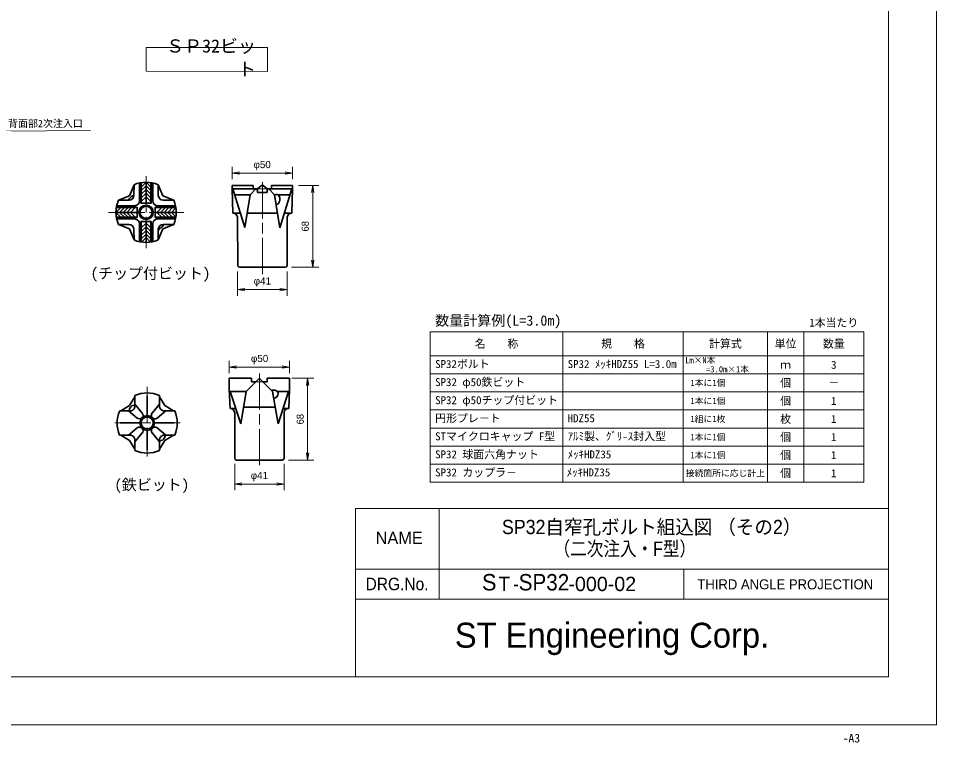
# Model space of a CAD drawing. Units: millimetres at full size, sheet at 1:2.5. Extents: x 6248 to 7928, y -9 to 1194.
# Drawn here: x 7165 to 7928, y -9 to 592 of the extents above; entities that cross this region are included whole.
import ezdxf
from ezdxf.enums import TextEntityAlignment as Align

# ---------------------------------------------------------------- set-up
doc = ezdxf.new("R2010")
doc.units = ezdxf.units.MM
doc.header["$LTSCALE"] = 2.5
doc.linetypes.add('CHAIN', pattern=[18.5, 12, -1.5, 3.5, -1.5])
doc.linetypes.add('DASHED_SPACED', pattern=[12, 6, -6])
for name, color, linetype, lineweight in [('0_2', 7, 'Continuous', 13), ('6寸法線', 4, 'Continuous', 15), ('7 枠・タイトル', 7, 'Continuous', 13), ('7枠', 7, 'Continuous', 13), ('中心線', 1, 'CHAIN', 15), ('外形線', 7, 'Continuous', 35), ('枠', 7, 'Continuous', 13), ('細い実線', 3, 'Continuous', 20), ('隠れ線', 2, 'DASHED_SPACED', 13)]:
    doc.layers.add(name, color=color, linetype=linetype, lineweight=lineweight)
doc.layers.add('DEFPOINTS_10', color=7, linetype='Continuous')
doc.styles.add('Arial', font='')
doc.styles.add('ＭＳ ゴシック', font='')
doc.styles.add('ＭＳ Ｐゴシック', font='')
doc.styles.get('Arial').set_extended_font_data('Arial')
doc.styles.get('ＭＳ ゴシック').set_extended_font_data('MS Gothic')
doc.styles.get('ＭＳ Ｐゴシック').set_extended_font_data('MS PGothic')

# ---------------------------------------------------------------- blocks, each defined once
blk = doc.blocks.new('open_arrow')
at = {"color": 0, "linetype": 'Continuous', "lineweight": -2}
blk.add_lwpolyline([(7.5, 1.25), (0, 0), (7.5, -1.25)], dxfattribs=at)

msp = doc.modelspace()

# ---------------------------------------------------------------- linework, layer by layer
at = {"layer": '0_2'}
for p, q in [((7282.462, 270.478), (7282.453, 279.183)), ((7276.418, 264.617), (7282.464, 271.906)), ((7280.63, 260.409), (7287.912, 266.464)), ((7286.484, 266.46), (7295.189, 266.46))]:
    msp.add_line(p, q, dxfattribs=at)
at = {"layer": '6寸法線'}
for p, q in [((7342.939, 458.735), (7342.939, 468.893)), ((7392.939, 458.735), (7392.939, 468.893)), ((7342.939, 463.813), (7392.939, 463.813)), ((7398.019, 453.655), (7414.807, 453.655)), ((7409.727, 453.655), (7409.727, 385.655)), ((7347.439, 382.075), (7347.439, 362.029)), ((7388.439, 382.075), (7388.439, 362.029)), ((7392.019, 385.655), (7414.807, 385.655)), ((7347.439, 367.109), (7388.439, 367.109)), ((7340.469, 297.573), (7340.469, 307.885)), ((7390.509, 297.573), (7390.509, 307.885)), ((7340.469, 302.805), (7390.509, 302.805)), ((7392.483, 293.493), (7410.625, 293.493)), ((7405.545, 293.493), (7405.545, 225.493)), ((7344.969, 222.366), (7344.969, 200.572)), ((7385.969, 222.366), (7385.969, 200.572)), ((7389.549, 225.493), (7410.625, 225.493)), ((7344.969, 205.652), (7385.969, 205.652))]:
    msp.add_line(p, q, dxfattribs=at)
at = {"layer": '6寸法線', "color": 7}
for p, q in [((7507.29, 332.15), (7867.29, 332.15)), ((7507.29, 332.15), (7507.29, 207.15)), ((7617.29, 332.15), (7617.29, 207.15)), ((7717.29, 332.15), (7717.29, 207.15)), ((7787.29, 332.15), (7787.29, 207.15)), ((7817.29, 332.15), (7817.29, 207.15)), ((7867.29, 332.15), (7867.29, 207.15)), ((7507.29, 312.15), (7867.29, 312.15)), ((7507.29, 297.15), (7867.29, 297.15)), ((7507.29, 282.15), (7867.29, 282.15)), ((7507.29, 282.15), (7867.29, 282.15)), ((7507.29, 267.15), (7867.29, 267.15)), ((7507.29, 252.15), (7867.29, 252.15)), ((7507.29, 237.15), (7867.29, 237.15)), ((7507.29, 222.15), (7867.29, 222.15)), ((7507.29, 207.15), (7867.29, 207.15))]:
    msp.add_line(p, q, dxfattribs=at)
at = {"layer": '6寸法線'}
msp.add_lwpolyline([(7101.694, 471.757), (7152.553, 498.605), (7225.249, 499.148)], dxfattribs=at)
at = {"layer": '7 枠・タイトル'}
for p, q in [((7445.328, 185.365), (7887.645, 185.365)), ((7445.328, 185.365), (7445.328, 45.67)), ((7514.698, 185.365), (7514.698, 109.913)), ((7445.328, 135.064), (7887.645, 135.064)), ((7717.776, 135.064), (7717.776, 109.913)), ((7445.328, 109.913), (7887.645, 109.913))]:
    msp.add_line(p, q, dxfattribs=at)
at = {"layer": '7枠'}
for p, q in [((7927.645, 1193.67), (7927.645, 5.67)), ((7887.645, 1153.67), (7887.645, 45.67)), ((6287.645, 45.67), (7887.645, 45.67)), ((6247.645, 5.67), (7927.645, 5.67))]:
    msp.add_line(p, q, dxfattribs=at)
msp.add_lwpolyline([(7271.44, 567.992), (7372.098, 567.981), (7372.098, 548.174), (7271.596, 548.491)], close=True, dxfattribs=at)
at = {"layer": '中心線'}
for p, q in [((7271.417, 461.194), (7271.417, 401.509)), ((7367.939, 456.224), (7367.939, 379.694)), ((7240.336, 431.239), (7302.873, 431.239)), ((7365.469, 297.511), (7365.469, 219.945)), ((7272.325, 286.283), (7272.325, 228.579)), ((7245.464, 256.327), (7299.675, 256.327))]:
    msp.add_line(p, q, dxfattribs=at)
at = {"layer": '外形線'}
for p, q in [((7261.417, 454.152), (7257.629, 445.027)), ((7261.417, 454.152), (7261.275, 445.316)), ((7265.917, 455.626), (7265.917, 440.739)), ((7267.168, 438.739), (7267.168, 455.875)), ((7267.417, 438.739), (7267.417, 455.917)), ((7271.417, 438.739), (7271.417, 456.239)), ((7275.417, 438.739), (7275.417, 455.917)), ((7275.668, 438.739), (7275.668, 455.875)), ((7276.918, 455.626), (7276.918, 440.739)), ((7281.417, 454.152), (7281.56, 445.316)), ((7285.206, 445.027), (7281.418, 454.152)), ((7342.938, 450.655), (7343.438, 430.655)), ((7342.939, 453.655), (7342.939, 450.655)), ((7342.939, 453.655), (7360.439, 453.655)), ((7342.939, 450.655), (7363.939, 450.655)), ((7343.551, 450.655), (7353.448, 418.535)), ((7357.938, 445.655), (7362.439, 450.655)), ((7360.439, 453.655), (7360.439, 450.655)), ((7363.939, 447.655), (7363.689, 450.655)), ((7363.939, 450.655), (7367.303, 453.427)), ((7363.939, 450.655), (7363.939, 448.655)), ((7371.939, 450.655), (7368.574, 453.427)), ((7371.939, 447.655), (7372.189, 450.655)), ((7371.939, 450.655), (7371.939, 448.655)), ((7371.939, 450.655), (7392.939, 450.655)), ((7377.939, 445.655), (7373.439, 450.655)), ((7375.439, 453.655), (7392.939, 453.655)), ((7375.439, 453.655), (7375.439, 450.655)), ((7392.326, 450.655), (7382.436, 418.489)), ((7392.938, 450.655), (7392.438, 430.655)), ((7392.939, 453.655), (7392.939, 450.655)), ((7257.629, 445.027), (7248.505, 441.239)), ((7294.33, 441.239), (7285.206, 445.027)), ((7345.092, 445.655), (7357.939, 445.655)), ((7357.939, 445.655), (7353.448, 418.535)), ((7363.939, 447.655), (7371.939, 447.655)), ((7377.939, 445.655), (7382.436, 418.489)), ((7378.315, 445.655), (7377.939, 445.655)), ((7390.789, 445.655), (7380.957, 445.655)), ((7263.917, 435.239), (7246.74, 435.239)), ((7263.917, 435.489), (7246.781, 435.489)), ((7261.917, 436.739), (7247.03, 436.739)), ((7248.505, 441.239), (7257.34, 441.381)), ((7263.917, 435.489), (7263.917, 426.989)), ((7267.168, 438.739), (7275.668, 438.739)), ((7278.917, 435.489), (7296.054, 435.489)), ((7278.917, 426.989), (7278.917, 435.489)), ((7278.917, 435.239), (7296.095, 435.239)), ((7280.917, 436.739), (7295.805, 436.739)), ((7294.33, 441.239), (7285.495, 441.381)), ((7263.917, 431.239), (7246.418, 431.239)), ((7263.917, 427.239), (7246.74, 427.239)), ((7263.917, 426.989), (7246.781, 426.989)), ((7278.917, 431.239), (7296.418, 431.239)), ((7278.917, 427.239), (7296.095, 427.239)), ((7278.917, 426.989), (7296.054, 426.989)), ((7343.439, 430.655), (7349.714, 430.655)), ((7355.455, 430.655), (7367.939, 430.655)), ((7380.422, 430.655), (7367.939, 430.655)), ((7392.439, 430.655), (7386.177, 430.655)), ((7261.918, 425.739), (7247.03, 425.739)), ((7248.505, 421.239), (7257.629, 417.45)), ((7248.505, 421.239), (7257.34, 421.096)), ((7265.917, 406.851), (7265.917, 421.739)), ((7267.167, 423.739), (7267.167, 406.603)), ((7267.167, 423.739), (7275.667, 423.739)), ((7267.417, 423.739), (7267.417, 406.561)), ((7271.417, 423.739), (7271.417, 406.239)), ((7275.417, 423.739), (7275.417, 406.561)), ((7275.667, 423.739), (7275.667, 406.603)), ((7276.918, 406.851), (7276.918, 421.739)), ((7280.918, 425.739), (7295.805, 425.739)), ((7285.206, 417.45), (7294.33, 421.239)), ((7294.33, 421.239), (7285.495, 421.096)), ((7347.392, 426.41), (7347.454, 387.15)), ((7388.485, 426.41), (7388.423, 387.15)), ((7257.629, 417.45), (7261.417, 408.326)), ((7261.417, 408.326), (7261.275, 417.161)), ((7281.417, 408.326), (7285.206, 417.45)), ((7281.418, 408.326), (7281.56, 417.161)), ((7348.939, 385.655), (7386.939, 385.655)), ((7340.469, 293.493), (7340.469, 284.493)), ((7340.469, 293.493), (7358.969, 293.493)), ((7354.489, 282.493), (7364.782, 292.786)), ((7358.969, 293.493), (7358.969, 290.493)), ((7358.969, 290.493), (7362.489, 290.493)), ((7376.489, 282.493), (7366.196, 292.786)), ((7368.489, 290.493), (7371.969, 290.493)), ((7371.969, 293.493), (7371.969, 290.493)), ((7371.969, 293.493), (7390.469, 293.493)), ((7390.469, 293.493), (7390.469, 284.491)), ((7340.469, 284.493), (7341.307, 268.494)), ((7340.576, 282.493), (7354.489, 282.493)), ((7341.348, 282.493), (7349.986, 255.666)), ((7349.986, 255.666), (7354.562, 282.566)), ((7380.953, 255.666), (7376.371, 282.611)), ((7390.403, 282.493), (7380.374, 282.493)), ((7389.591, 282.493), (7380.953, 255.666)), ((7390.47, 284.493), (7389.934, 268.493)), ((7262.188, 278.073), (7257.784, 270.838)), ((7262.197, 270.456), (7262.187, 279.161)), ((7272.325, 262.827), (7272.325, 278.827)), ((7282.462, 270.478), (7282.453, 279.183)), ((7282.462, 278.073), (7286.867, 270.838)), ((7257.784, 270.838), (7250.567, 266.413)), ((7268.254, 264.609), (7262.191, 271.884)), ((7276.418, 264.617), (7282.464, 271.906)), ((7286.867, 270.838), (7294.084, 266.413)), ((7341.34, 268.493), (7345.856, 268.493)), ((7352.731, 269.493), (7378.208, 269.493)), ((7385.084, 268.494), (7389.935, 268.494)), ((7258.197, 266.456), (7249.491, 266.465)), ((7264.05, 260.391), (7256.755, 266.43)), ((7280.63, 260.409), (7287.912, 266.464)), ((7286.484, 266.46), (7295.189, 266.46)), ((7344.969, 264.791), (7344.969, 226.993)), ((7385.969, 265.219), (7385.969, 226.993)), ((7265.825, 256.327), (7249.825, 256.327)), ((7264.035, 252.235), (7256.746, 246.188)), ((7278.825, 256.327), (7294.825, 256.327)), ((7280.63, 252.245), (7287.912, 246.191)), ((7258.175, 246.19), (7249.469, 246.2)), ((7250.55, 246.195), (7257.78, 241.782)), ((7268.243, 248.022), (7262.189, 240.74)), ((7272.325, 249.827), (7272.325, 233.827)), ((7276.418, 248.037), (7282.464, 240.749)), ((7286.484, 246.195), (7295.189, 246.195)), ((7294.101, 246.195), (7286.87, 241.782)), ((7257.78, 241.782), (7262.197, 234.56)), ((7262.192, 242.169), (7262.192, 233.463)), ((7282.462, 242.177), (7282.453, 233.472)), ((7286.87, 241.782), (7282.454, 234.56)), ((7346.469, 225.493), (7384.469, 225.493))]:
    msp.add_line(p, q, dxfattribs=at)
for centre, radius in [((7271.417, 431.239), 6), ((7271.417, 431.239), 5), ((7272.325, 256.308), 6.14), ((7272.311, 256.342), 5)]:
    msp.add_circle(centre, radius, dxfattribs=at)
for centre, radius, start, end in [((7271.417, 431.239), 25, 66.42182, 113.57818), ((7367.939, 452.655), 1, 50.51384, 129.48643), ((7257.275, 445.381), 4, 270.92545, 359.0752), ((7285.56, 445.381), 4, 180.92523, 269.0752), ((7364.939, 448.655), 1, 180, 270), ((7370.939, 448.655), 1, 270, 0), ((7271.417, 431.239), 25, 156.42178, 203.57818), ((7261.917, 440.739), 4, 270, 0), ((7280.917, 440.739), 4, 180, 270), ((7271.417, 431.239), 25, 336.42182, 23.57818), ((7343.399, 426.638), 4, 356.73209, 90), ((7392.478, 426.638), 4, 90, 183.26791), ((7257.275, 417.097), 4, 0.92524, 89.07542), ((7261.917, 421.739), 4, 0, 90), ((7280.917, 421.739), 4, 90, 180), ((7285.56, 417.097), 4, 90.92523, 179.0752), ((7271.417, 431.239), 25, 246.42174, 293.57818), ((7348.954, 387.155), 1.5, 180, 270), ((7386.923, 387.155), 1.5, 270, 0), ((7365.489, 292.079), 1, 44.99969, 135), ((7272.357, 256.265), 25.043, 66.22496, 113.95856), ((7258.197, 270.43), 4, 269.80798, 0.37628), ((7286.462, 270.46), 4, 179.74656, 270.31486), ((7341.1, 264.628), 3.873, 2.40625, 86.94202), ((7389.905, 264.505), 4, 94.39257, 169.71768), ((7272.387, 256.296), 25.043, 156.04142, 203.77503), ((7265.89, 262.761), 3, 228.59997, 38.02067), ((7278.785, 262.775), 3, 138.53854, 307.95925), ((7272.282, 256.339), 25.043, 336.10286, 23.83647), ((7265.878, 249.868), 3, 318.4771, 127.89781), ((7278.785, 249.88), 3, 52.04075, 221.46146), ((7258.192, 242.191), 4, 359.68512, 90.25342), ((7286.462, 242.195), 4, 89.68514, 180.25344), ((7272.313, 256.37), 25.043, 246.16352, 293.89712), ((7346.469, 226.993), 1.5, 180, 270), ((7384.469, 226.993), 1.5, 270, 0)]:
    msp.add_arc(centre, radius, start, end, dxfattribs=at)
for centre, major_axis, ratio, start_param, end_param in [((7259.72, 442.936), (2.828, 2.828), 0.339736, 0.6931551, 2.4483994), ((7379.636, 442.155), (0, 3.958), 0.714598, 4.712389, 6.9089501), ((7379.636, 442.155), (0, 4.345), 0.65093, 2.9974813, 4.712389), ((7283.115, 419.541), (2.828, 2.828), 0.339736, 3.8347859, 5.5900302), ((7377.027, 281.084), (-3.985, 0), 0.650921, 3.1415927, 5.1052524), ((7377.027, 281.084), (-0.483, 4.195), 0.943128, 3.082681, 4.6042421), ((7260.342, 268.369), (-2.472, -2.478), 0.588796, 3.4771399, 5.9851153), ((7284.399, 244.338), (-2.475, -2.475), 0.588796, 0.29807, 2.8060454)]:
    msp.add_ellipse(centre, major_axis=major_axis, ratio=ratio, start_param=start_param, end_param=end_param, dxfattribs=at)
at = {"layer": '細い実線'}
for p, q in [((7267.417, 452.239), (7271.417, 456.239)), ((7267.417, 449.239), (7271.417, 453.239)), ((7267.417, 446.239), (7271.417, 450.239)), ((7275.417, 452.239), (7271.417, 456.239)), ((7275.417, 449.239), (7271.417, 453.239)), ((7275.417, 446.239), (7271.417, 450.239)), ((7267.417, 443.239), (7271.417, 447.239)), ((7267.417, 440.239), (7271.417, 444.239)), ((7275.417, 443.239), (7271.417, 447.239)), ((7275.417, 440.239), (7271.417, 444.239)), ((7250.417, 435.239), (7246.417, 431.239)), ((7253.417, 435.239), (7249.417, 431.239)), ((7256.417, 435.239), (7252.417, 431.239)), ((7259.417, 435.239), (7255.417, 431.239)), ((7262.417, 435.239), (7258.417, 431.239)), ((7284.417, 435.239), (7280.417, 431.239)), ((7287.417, 435.239), (7283.417, 431.239)), ((7290.417, 435.239), (7286.417, 431.239)), ((7293.417, 435.239), (7289.417, 431.239)), ((7296.139, 434.96), (7292.417, 431.239)), ((7250.418, 427.239), (7246.417, 431.239)), ((7253.417, 427.239), (7249.417, 431.239)), ((7256.417, 427.239), (7252.417, 431.239)), ((7259.417, 427.239), (7255.417, 431.239)), ((7262.417, 427.239), (7258.417, 431.239)), ((7284.418, 427.239), (7280.417, 431.239)), ((7287.417, 427.239), (7283.417, 431.239)), ((7290.418, 427.239), (7286.418, 431.239)), ((7293.418, 427.239), (7289.418, 431.239)), ((7296.139, 427.517), (7292.417, 431.239)), ((7267.417, 418.239), (7271.417, 422.239)), ((7267.417, 415.239), (7271.417, 419.239)), ((7275.417, 418.239), (7271.417, 422.239)), ((7275.417, 415.239), (7271.417, 419.239)), ((7267.417, 412.239), (7271.417, 416.239)), ((7267.417, 409.239), (7271.417, 413.239)), ((7275.417, 412.239), (7271.417, 416.239)), ((7275.417, 409.239), (7271.417, 413.239)), ((7267.696, 406.517), (7271.417, 410.239)), ((7275.139, 406.517), (7271.417, 410.239))]:
    msp.add_line(p, q, dxfattribs=at)
at = {"layer": '隠れ線'}
for p, q in [((7363.939, 450.655), (7371.939, 450.655)), ((7362.055, 290.493), (7368.884, 290.493))]:
    msp.add_line(p, q, dxfattribs=at)

# ---------------------------------------------------------------- block references
at = {"layer": '6寸法線', "xscale": 0.8, "yscale": 0.8}
for p in [(7342.939, 463.813), (7347.439, 367.109), (7340.469, 302.805), (7344.969, 205.652)]:
    msp.add_blockref('open_arrow', p, dxfattribs=at)
for p, rotation in [((7392.939, 463.813), 180), ((7409.727, 453.655), 270), ((7409.727, 385.655), 90), ((7388.439, 367.109), 180), ((7390.509, 302.805), 180), ((7405.545, 293.493), 270), ((7405.545, 225.493), 90), ((7385.969, 205.652), 180)]:
    msp.add_blockref('open_arrow', p, dxfattribs=dict(at, rotation=rotation))

# ---------------------------------------------------------------- texts
at = {"layer": '6寸法線', "style": 'ＭＳ ゴシック'}
msp.add_text('背面部2次注入口', height=6.076, dxfattribs=at).set_placement((7218.931, 504.965), align=Align.MIDDLE_RIGHT)
at = {"layer": '6寸法線', "style": 'ＭＳ Ｐゴシック', "width": 1.05}
for s, p in [('φ50', (7367.751, 470.916)), ('φ41', (7367.939, 374.212)), ('φ50', (7365.656, 309.908)), ('φ41', (7365.469, 212.755))]:
    msp.add_text(s, height=5.938, dxfattribs=at).set_placement(p, align=Align.MIDDLE_CENTER)
at = {"layer": '6寸法線', "style": 'ＭＳ Ｐゴシック'}
for p in [(7403.527, 419.655), (7399.345, 259.493)]:
    msp.add_text('68', height=5.938, rotation=90, dxfattribs=at).set_placement(p, align=Align.MIDDLE_CENTER)
at = {"layer": '6寸法線', "style": 'ＭＳ ゴシック'}
for s, p in [('(チップ付ビット)', (7275.105, 380.636)), ('(鉄ビット)', (7276.165, 205.081))]:
    msp.add_text(s, height=9.114, dxfattribs=at).set_placement(p, align=Align.MIDDLE_CENTER)
at = {"layer": '6寸法線', "color": 7, "style": 'ＭＳ ゴシック'}
for s, height, p in [('数量計算例(L=3.0m)', 8.545, (7511.362, 334.587)), ('SP32ボルト', 6.646, (7511.362, 299.951)), ('SP32 ﾒｯｷHDZ55 L=3.0m', 6.646, (7621.362, 299.951)), ('SP32 φ50鉄ビット', 6.646, (7511.362, 284.951)), ('SP32 φ50チップ付ビット', 6.646, (7511.362, 269.951)), ('円形プレ－ト', 6.646, (7511.362, 254.951)), ('HDZ55', 6.646, (7621.362, 254.951)), ('STマイクロキャップ F型', 6.646, (7511.362, 239.951)), ('ｱﾙﾐ製、ｸﾞﾘ-ｽ封入型', 6.646, (7621.362, 239.951)), ('SP32 球面六角ナット', 6.646, (7511.362, 224.951)), ('ﾒｯｷHDZ35', 6.646, (7621.362, 224.951)), ('SP32 カップラ－', 6.646, (7511.362, 209.951)), ('ﾒｯｷHDZ35', 6.646, (7620.539, 210.008))]:
    msp.add_text(s, height=height, dxfattribs=at).set_placement(p, align=Align.BOTTOM_LEFT)
for s, height, p in [('1本当たり', 6.646, (7842.29, 339.65)), ('名\u3000  称', 6.646, (7562.29, 322.15)), ('規\u3000\u3000格', 6.646, (7667.29, 322.15)), ('計算式', 6.646, (7752.29, 322.15)), ('単位', 6.646, (7802.29, 322.15)), ('数量', 6.646, (7842.29, 322.15)), ('ｍ', 6.646, (7802.29, 304.65)), ('3', 6.646, (7842.29, 304.65)), (' =3.0m×1本', 5.222, (7752.29, 300.979)), ('個', 6.646, (7802.29, 289.65)), ('－', 6.646, (7842.29, 289.65)), ('個', 6.646, (7802.29, 274.65)), ('1', 6.646, (7842.29, 274.65)), ('枚', 6.646, (7802.29, 259.65)), ('1', 6.646, (7842.29, 259.65)), ('個', 6.646, (7802.29, 244.65)), ('個', 6.646, (7802.29, 244.65)), ('1', 6.646, (7842.29, 244.65)), ('個', 6.646, (7802.29, 229.65)), ('1', 6.646, (7842.29, 229.65)), ('接続箇所に応じ計上', 5.222, (7752.289, 214.65)), ('個', 6.646, (7802.289, 214.65)), ('1', 6.646, (7842.289, 214.65))]:
    msp.add_text(s, height=height, dxfattribs=at).set_placement(p, align=Align.MIDDLE_CENTER)
for s, p in [('Lm×N本', (7744.002, 308.479)), ('1本に1個', (7752.29, 289.65)), ('1本に1個', (7752.29, 274.65)), ('1組に1枚', (7752.29, 259.65)), ('1本に1個', (7752.29, 244.65)), ('1本に1個', (7752.29, 229.65))]:
    msp.add_text(s, height=5.222, dxfattribs=at).set_placement(p, align=Align.MIDDLE_RIGHT)
at = {"layer": '7 枠・タイトル'}
for s, height, style, width, p in [('SP32自窄孔ボルト組込図 （その2）', 11.88, 'ＭＳ Ｐゴシック', 0.95, (7566.828, 160.469)), ('（二次注入・F型）', 11.88, 'ＭＳ Ｐゴシック', 0.85, (7609.677, 142.453)), ('S', 13.64, 'Arial', 0.95, (7550.233, 113.188)), ('SP32', 13.64, 'Arial', 0.9, (7580.719, 113.188)), ('Ｔ-', 11.88, 'ＭＳ Ｐゴシック', 0.9, (7561.48, 113.188)), ('-000-02', 11.88, 'ＭＳ Ｐゴシック', 1.05, (7621.971, 113.188))]:
    msp.add_text(s, height=height, dxfattribs=dict(at, style=style, width=width)).set_placement(p, align=Align.BOTTOM_LEFT)
at = {"layer": '7 枠・タイトル', "style": 'ＭＳ Ｐゴシック'}
for s, height, p in [('NAME', 10.37, (7461.95, 166.119)), ('THIRD ANGLE PROJECTION', 8.297, (7729.027, 126.511)), ('ST Engineering Corp.', 20.74, (7527.721, 90.495))]:
    msp.add_text(s, height=height, dxfattribs=at).set_placement(p, align=Align.TOP_LEFT)
at = {"layer": '7 枠・タイトル', "style": 'ＭＳ Ｐゴシック', "width": 0.95}
msp.add_text('DRG.No.', height=10.37, dxfattribs=at).set_placement((7453.611, 127.851), align=Align.TOP_LEFT)
at = {"layer": 'DEFPOINTS_10', "style": 'ＭＳ ゴシック'}
msp.add_text('-A3', height=7.121, dxfattribs=at).set_placement((7849.582, -11.098), align=Align.BOTTOM_LEFT)
at = {"layer": '枠', "style": 'ＭＳ ゴシック'}
for s, p in [('ＳＰ32ビッ', (7288.057, 574.858)), ('ト', (7347.731, 555.658))]:
    msp.add_text(s, height=10.94, dxfattribs=at).set_placement(p, align=Align.TOP_LEFT)

doc.saveas('drawing.dxf')
